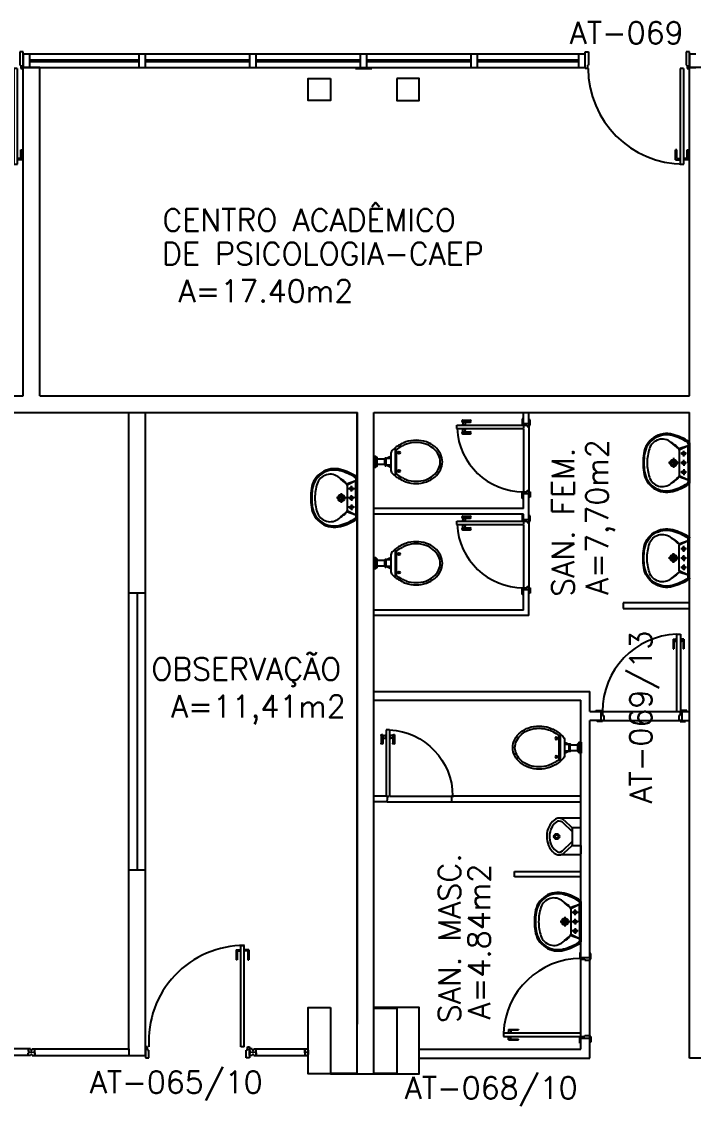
# Model space of a CAD drawing. Extents: x -250 to -5, y 354 to 449.
# Drawn here: x -173.68 to -167.62, y 375.8 to 385.6 of the extents above; entities that cross this region are included whole.
import ezdxf
from ezdxf.enums import TextEntityAlignment as Align

# ---------------------------------------------------------------- set-up
doc = ezdxf.new("R2010")
doc.units = 0
doc.header["$LTSCALE"] = 0.02
doc.header["$MEASUREMENT"] = 0
doc.layers.get('0').update_dxf_attribs({"linetype": 'CONTINUOUS'})
for name, color, linetype in [('ALV', 2, 'CONTINUOUS'), ('DIV', 2, 'CONTINUOUS'), ('ESQ', 2, 'CONTINUOUS'), ('ESTR', 3, 'CONTINUOUS'), ('MACANETA', 2, 'CONTINUOUS'), ('MARCO', 2, 'CONTINUOUS'), ('PEÇAS', 1, 'CONTINUOUS'), ('PORTA', 2, 'CONTINUOUS'), ('SOLEIRA', 1, 'CONTINUOUS'), ('TEXTO', 2, 'CONTINUOUS'), ('TEXTO-ENDEREÇO', 2, 'CONTINUOUS'), ('ÁREA', 2, 'CONTINUOUS')]:
    doc.layers.add(name, color=color, linetype=linetype)
doc.styles.add('UNB-100', font='simplex.shx', dxfattribs={"height": 0.2})
doc.styles.add('UNB-100-1', font='simplex.shx', dxfattribs={"height": 0.2})

# ---------------------------------------------------------------- blocks, each defined once
blk = doc.blocks.new('PILINT-TTS')
for points in [[(-0.2, 0), (-0.2, -0.2), (0, -0.2), (0, 0)], [(-0.8, 0), (-0.8, -0.2), (-1, -0.2), (-1, 0)], [(-0.8, -8.39), (-0.8, -8.99), (-1, -8.99), (-1, -8.39)]]:
    blk.add_lwpolyline(points, close=True)
blk.add_lwpolyline([(-0.2, -8.99), (0, -8.99), (0, -8.39), (-0.2, -8.39), (-0.2, -8.9904)])
blk = doc.blocks.new('PDV2D-TTS')
at = {"layer": 'DIV'}
for p, q in [((0.0299, 0.05), (0.0599, 0.05)), ((0.0299, 0.035), (0.0299, 0.05)), ((0.0299, -0.035), (0.0299, 0.035)), ((0.0599, 0.05), (0.0599, -0.0199)), ((0.9412, 0.05), (0.9412, -0.0199)), ((0.9712, 0.05), (0.9412, 0.05)), ((0.9712, 0.035), (0.9712, 0.05)), ((0.9712, -0.035), (0.9712, 0.035)), ((0.0299, -0.05), (0.0299, -0.0347)), ((0.05, -0.05), (0.0299, -0.05)), ((0.05, -0.0199), (0.0599, -0.0199)), ((0.05, -0.0199), (0.05, -0.05)), ((0.0787, -0.0505), (0.1087, -0.0505)), ((0.0787, -0.0505), (0.0787, -0.9647)), ((0.1087, -0.0505), (0.1087, -0.9647)), ((0.9512, -0.0199), (0.9412, -0.0199)), ((0.9512, -0.0199), (0.9512, -0.05)), ((0.9512, -0.05), (0.9712, -0.05)), ((0.9712, -0.05), (0.9712, -0.0347)), ((0.1087, -0.9647), (0.0787, -0.9647))]:
    blk.add_line(p, q, dxfattribs=at)
at = {"layer": 'DIV', "color": 1}
for p, q in [((0.0362, -0.9247), (0.0362, -0.8347)), ((0.0462, -0.8347), (0.0364, -0.8347)), ((0.0462, -0.9147), (0.0462, -0.8347)), ((0.1409, -0.9147), (0.1409, -0.8347)), ((0.1409, -0.8347), (0.1507, -0.8347)), ((0.1509, -0.9247), (0.1509, -0.8347)), ((0.0362, -0.9247), (0.0763, -0.9247)), ((0.0462, -0.9147), (0.0763, -0.9147)), ((0.1409, -0.9147), (0.1108, -0.9147)), ((0.1509, -0.9247), (0.1108, -0.9247))]:
    blk.add_line(p, q, dxfattribs=at)
blk.add_arc((0.0755, -0.1001), 0.8651, 270, 3.32145, dxfattribs=at)
blk = doc.blocks.new('PDV1E-TTS')
at = {"layer": 'DIV'}
for p, q in [((-0.94, 0.075), (-0.91, 0.075)), ((-0.94, 0.06), (-0.94, 0.075)), ((-0.94, -0.06), (-0.94, 0.06)), ((-0.91, 0.075), (-0.91, -0.0449)), ((0, 0.075), (-0.03, 0.075)), ((-0.03, 0.075), (-0.03, -0.0449)), ((0, 0.06), (0, 0.075)), ((0, -0.06), (0, 0.06)), ((0, 0), (0.0116, 0)), ((-0.94, -0.075), (-0.94, -0.0597)), ((-0.9199, -0.075), (-0.94, -0.075)), ((-0.9199, -0.0449), (-0.9199, -0.075)), ((-0.9199, -0.0449), (-0.91, -0.0449)), ((-0.0521, -0.0755), (-0.0821, -0.0755)), ((-0.0817, -0.0755), (-0.0817, -0.9397)), ((-0.0517, -0.0755), (-0.0517, -0.9397)), ((-0.0201, -0.0449), (-0.03, -0.0449)), ((-0.0201, -0.0449), (-0.0201, -0.075)), ((-0.0201, -0.075), (0, -0.075)), ((0, -0.075), (0, -0.0597)), ((-0.1238, -0.8997), (-0.1238, -0.8097)), ((-0.1138, -0.8097), (-0.1237, -0.8097)), ((-0.1138, -0.8897), (-0.1138, -0.8097)), ((-0.0192, -0.8097), (-0.0093, -0.8097)), ((-0.0192, -0.8897), (-0.0192, -0.8097)), ((-0.0092, -0.8997), (-0.0092, -0.8097)), ((-0.1238, -0.8997), (-0.0838, -0.8997)), ((-0.1138, -0.8897), (-0.0838, -0.8897)), ((-0.0817, -0.9397), (-0.0517, -0.9397)), ((-0.0192, -0.8897), (-0.0492, -0.8897)), ((-0.0092, -0.8997), (-0.0492, -0.8997))]:
    blk.add_line(p, q, dxfattribs=at)
blk.add_arc((-0.0485, -0.0751), 0.8651, 180, 270, dxfattribs=at)
blk = doc.blocks.new('VDC-P-TTS')
for p, q in [((-0.1089, 0.2021), (0.1089, 0.2021)), ((-0.1266, 0.1921), (0.1266, 0.1921)), ((-0.0678, 0.1521), (0.0678, 0.1521)), ((-0.05, 0.1521), (-0.03, 0.1097)), ((-0.03, 0.1521), (-0.03, 0.1097)), ((0.03, 0.1097), (-0.03, 0.1097)), ((0.03, 0.0997), (-0.03, 0.0997)), ((-0.025, 0.0997), (-0.025, 0.03)), ((0.025, 0.0997), (0.025, 0.03)), ((0.03, 0.1521), (0.03, 0.1097)), ((0.05, 0.1521), (0.03, 0.1097)), ((-0.05, 0.015), (-0.05, 0)), ((-0.05, 0), (0.05, 0)), ((0.045, 0.02), (-0.045, 0.02)), ((-0.04, 0.025), (-0.04, 0.02)), ((0.035, 0.03), (-0.035, 0.03)), ((0.04, 0.025), (0.04, 0.02)), ((0.05, 0.015), (0.05, 0))]:
    blk.add_line(p, q)
for points in [[(0.1596, 0.2442, 0.050424), (0.1796, 0.2882, 0.082137), (0.195, 0.3811, 0.082137), (0.1796, 0.4739, 0.090148), (0.1379, 0.549, 0.104406), (0.0726, 0.6013, 0.117345), (0, 0.6186, 0.117345), (-0.0726, 0.6013, 0.104406), (-0.1379, 0.549, 0.090148), (-0.1796, 0.4739, 0.082137), (-0.195, 0.3811, 0.082137)], [(0.1423, 0.2543, 0.050424), (0.1607, 0.2946, 0.082137), (0.175, 0.3811, 0.082137), (0.1607, 0.4675, 0.090148), (0.1224, 0.5363, 0.104406), (0.0636, 0.5834, 0.117345), (0, 0.5986, 0.117345), (-0.0636, 0.5834, 0.104406), (-0.1224, 0.5363, 0.090148), (-0.1607, 0.4675, 0.082137), (-0.175, 0.3811, 0.082137)], [(-0.195, 0.3811, 0.082137), (-0.1796, 0.2882, 0.050424), (-0.1596, 0.2442, 0.104406)], [(-0.175, 0.3811, 0.082137), (-0.1607, 0.2946, 0.050424), (-0.1423, 0.2543, 0.050424)]]:
    blk.add_lwpolyline(points, format="xyb")
for centre in [(-0.083, 0.2256), (0.083, 0.2256)]:
    blk.add_circle(centre, 0.0101)
for centre, radius, start, end in [((0.0804, 0.3597), 0.2663, 205.68633, 226.75578), ((0.0804, 0.3597), 0.2463, 205.68633, 219.7706), ((-0.0804, 0.3597), 0.2663, 313.24422, 334.31367), ((-0.0804, 0.3597), 0.2463, 320.2294, 334.31367), ((-0.0678, 0.2021), 0.05, 226.75578, 270), ((-0.03, 0.1047), 0.005, 90, 270), ((0.03, 0.1047), 0.005, 270, 90), ((0.0678, 0.2021), 0.05, 270, 313.24422), ((-0.045, 0.015), 0.005, 90, 180), ((-0.035, 0.025), 0.005, 90, 180), ((0.035, 0.025), 0.005, 0, 90), ((0.045, 0.015), 0.005, 360, 90)]:
    blk.add_arc(centre, radius, start, end)
blk = doc.blocks.new('LAVAT-P')
for p, q in [((0, 0), (0, 0.3644)), ((0.0126, 0.1822), (0.0126, 0.3574)), ((0.0126, 0.3376), (0.0967, 0.3078)), ((0.0126, 0.3376), (0.0924, 0.2983)), ((0.0126, 0.0069), (0.0126, 0.3376)), ((0.0924, 0.0661), (0.0924, 0.2983)), ((0.0263, 0.2662), (0.0788, 0.2662)), ((0.0525, 0.2399), (0.0525, 0.2924)), ((0.0525, 0.1822), (0.0525, 0.2084)), ((0.1449, 0.1381), (0.1449, 0.2263)), ((0.0126, 0.1822), (0.0126, 0.0268)), ((0.0263, 0.1822), (0.0788, 0.1822)), ((0.0263, 0.0982), (0.0788, 0.0982)), ((0.0525, 0.1822), (0.0525, 0.1559)), ((0.0525, 0.1244), (0.0525, 0.0719)), ((0.1008, 0.1822), (0.189, 0.1822)), ((0.0126, 0.0268), (0.0924, 0.0661)), ((0.0126, 0.0268), (0.0967, 0.0566))]:
    blk.add_line(p, q)
for centre, radius in [((0.0525, 0.2662), 0.0137), ((0.1449, 0.1822), 0.0315), ((0.1449, 0.1822), 0.021), ((0.0525, 0.1822), 0.0137), ((0.0525, 0.0982), 0.0137)]:
    blk.add_circle(centre, radius)
for centre, radius, start, end in [((0.2861, -0.0602), 0.5176, 105.11147, 122.78593), ((0.2861, -0.0602), 0.505, 104.71828, 121.98986), ((0.2059, 0.2366), 0.2102, 8.12538, 105.11147), ((0.2084, 0.2353), 0.1995, 7.88506, 104.71828), ((0.2449, 0.2731), 0.1233, 17.587, 130.55971), ((0.0126, 0.3644), 0.0126, 122.78593, 180), ((0.0252, 0.3574), 0.0126, 121.98986, 180), ((0.105, 0.2983), 0.0126, 131.32768, 180), ((4.5336, -4.7378), 6.7189, 130.55971, 131.32768), ((0.1152, 0.3141), 0.0137, 126.16525, 188.27106), ((4.0721, -5.0991), 6.7189, 125.55971, 126.16525), ((-0.042, 0.1822), 0.4242, 0, 17.587), ((-0.175, 0.1822), 0.5866, 0, 7.88506), ((-0.175, 0.1822), 0.595, 0, 8.12538), ((0.2059, 0.1278), 0.2102, 254.88853, 351.87462), ((0.2084, 0.1291), 0.1995, 255.28172, 352.11494), ((-0.042, 0.1822), 0.4242, 342.413, 0), ((-0.175, 0.1822), 0.5866, 352.11494, 0), ((-0.175, 0.1822), 0.595, 351.87462, 0), ((0.0126, 0), 0.0126, 180, 237.21407), ((0.0252, 0.0069), 0.0126, 180, 238.01014), ((0.105, 0.0661), 0.0126, 180, 228.67232), ((4.5336, 5.1021), 6.7189, 228.67232, 229.44029), ((0.1152, 0.0502), 0.0137, 171.72894, 233.83475), ((4.0721, 5.4635), 6.7189, 233.83475, 234.44029), ((0.2449, 0.0913), 0.1233, 229.44029, 342.413), ((0.2861, 0.4246), 0.5176, 237.21407, 254.88853), ((0.2861, 0.4246), 0.505, 238.01014, 255.28172)]:
    blk.add_arc(centre, radius, start, end)
blk = doc.blocks.new('MACANETA')
at = {"layer": 'MACANETA'}
for p, q in [((-0.0765, 0.0523), (-0.0765, 0.12)), ((-0.059, 0.0523), (-0.059, 0.12)), ((0.029, 0.0523), (0.029, 0.12)), ((0.0465, 0.0523), (0.0465, 0.12)), ((-0.059, 0.0755), (-0.0356, 0.0755)), ((-0.059, 0.0523), (-0.0356, 0.0523)), ((-0.0358, 0.0435), (-0.0358, 0.0842)), ((-0.0358, 0.0842), (-0.03, 0.0842)), ((-0.0358, 0.0435), (-0.03, 0.0435)), ((0.0058, 0.0842), (0, 0.0842)), ((0.0058, 0.0435), (0, 0.0435)), ((0.0058, 0.0435), (0.0058, 0.0842)), ((0.029, 0.0755), (0.0059, 0.0755)), ((0.029, 0.0523), (0.0059, 0.0523))]:
    blk.add_line(p, q, dxfattribs=at)
for centre, start, end in [((-0.0678, 0.12), 90, 180), ((-0.0678, 0.12), 0, 90), ((0.0378, 0.12), 90, 180), ((0.0378, 0.12), 0, 90), ((-0.0678, 0.0523), 180, 270), ((-0.0678, 0.0523), 270, 0), ((0.0378, 0.0523), 180, 270), ((0.0378, 0.0523), 270, 0)]:
    blk.add_arc(centre, 0.00874, start, end, dxfattribs=at)
blk = doc.blocks.new('DOOR60-TTS')
at = {"layer": 'PORTA'}
for p, q in [((0.015, -0.6), (0.015, 0)), ((0.015, 0), (0.045, 0)), ((0.045, -0.6), (0.045, 0)), ((0.045, -0.6), (0.015, -0.6))]:
    blk.add_line(p, q, dxfattribs=at)
at = {"layer": 'PORTA', "color": 1}
blk.add_arc((0.015, 0), 0.6, 272.86599, 0, dxfattribs=at)
at = {"layer": 'PORTA'}
blk.add_blockref('MACANETA', (0.045, -0.6), dxfattribs=at)
blk = doc.blocks.new('MICTR-P-TTS')
for p, q in [((0, 0.08), (0, 0.155)), ((0.01, 0.165), (0.2051, 0.165)), ((0.1681, 0.1288), (0.08, 0.0456)), ((0.151, 0.147), (0.0831, 0.083)), ((0, 0.08), (0, -0.08)), ((0.081, 0.08), (0, 0.08)), ((0.08, -0.0757), (0.08, 0.0757)), ((0, -0.08), (0, -0.155)), ((0, -0.08), (0.081, -0.08)), ((0.1681, -0.1288), (0.08, -0.0456)), ((0.151, -0.147), (0.0831, -0.083)), ((0.01, -0.165), (0.2051, -0.165))]:
    blk.add_line(p, q)
for radius in [0.025, 0.015]:
    blk.add_circle((0.22, 0), radius)
for centre, radius, start, end in [((0.01, 0.155), 0.01, 90, 180), ((0.1973, 0.0979), 0.0675, 49.53195, 133.36342), ((0.1973, 0.0979), 0.0425, 49.53195, 133.36342), ((0.1137, 0), 0.1713, 357.40045, 49.53195), ((0.1137, 0), 0.1963, 358.27925, 49.53195), ((0.09, 0.0757), 0.01, 133.36342, 180), ((0.09, -0.0757), 0.01, 180, 226.63658), ((0.1137, 0), 0.1713, 310.46805, 357.35095), ((0.1137, 0), 0.1963, 310.46805, 357.70121), ((0.01, -0.155), 0.01, 180, 270), ((0.1973, -0.0979), 0.0675, 226.63658, 310.46805), ((0.1973, -0.0979), 0.0425, 226.63658, 310.46805)]:
    blk.add_arc(centre, radius, start, end)

msp = doc.modelspace()

# ---------------------------------------------------------------- linework, layer by layer
at = {"layer": 'ALV'}
for p, q in [((-173.6699, 382.2197), (-173.6699, 385.1854)), ((-173.5199, 385.1854), (-173.6699, 385.1854)), ((-173.5199, 382.2197), (-173.5199, 385.1854)), ((-167.6532, 382.2197), (-167.6532, 385.1854)), ((-167.5032, 385.1854), (-167.6532, 385.1854)), ((-177.5207, 382.2197), (-173.6699, 382.2197)), ((-173.5199, 382.2197), (-167.6532, 382.2197)), ((-173.5199, 382.2197), (-167.6532, 382.2197)), ((-177.5207, 382.0697), (-170.6528, 382.0697)), ((-170.6532, 376.0972), (-170.6532, 382.0697)), ((-170.6528, 376.5472), (-170.6528, 382.0697)), ((-170.5032, 376.0972), (-170.5032, 382.0697)), ((-170.5032, 382.0697), (-167.6532, 382.0697)), ((-167.6532, 376.2397), (-167.6532, 382.0697)), ((-170.5028, 376.6972), (-170.5028, 379.413)), ((-165.0957, 376.2397), (-167.6532, 376.2397)), ((-170.6532, 376.0972), (-170.5032, 376.0972))]:
    msp.add_line(p, q, dxfattribs=at)
for points in [[(-172.7158, 376.3128), (-172.7158, 382.0697)], [(-172.5658, 376.3128), (-172.5658, 382.0697)], [(-172.7158, 380.4412), (-172.5658, 380.4412)], [(-172.6408, 380.4412), (-172.6408, 377.9412)], [(-172.7158, 377.9412), (-172.5658, 377.9412)], [(-172.7158, 376.3228), (-172.7158, 376.2628), (-172.567, 376.2628), (-172.5658, 376.3128)]]:
    msp.add_lwpolyline(points, dxfattribs=at)
at = {"layer": 'DIV'}
for p, q in [((-169.1532, 381.9697), (-169.1532, 382.0697)), ((-169.1032, 381.9697), (-169.1032, 382.0697)), ((-169.1532, 381.9697), (-169.1032, 381.9697)), ((-169.1532, 381.203), (-169.1532, 381.3397)), ((-169.1532, 381.3397), (-169.1032, 381.3397)), ((-169.1032, 381.103), (-169.1032, 381.3397)), ((-169.1532, 381.203), (-170.5032, 381.203)), ((-169.1532, 381.153), (-170.5032, 381.153)), ((-169.1532, 381.103), (-169.1532, 381.153)), ((-169.1532, 381.103), (-169.1032, 381.103)), ((-169.1532, 380.2863), (-169.1532, 380.473)), ((-169.1532, 380.473), (-169.1032, 380.473)), ((-169.1032, 380.2363), (-169.1032, 380.473)), ((-167.6532, 380.3512), (-168.2532, 380.3512)), ((-168.2532, 380.3512), (-168.2532, 380.3012)), ((-169.1532, 380.2863), (-170.5032, 380.2863)), ((-168.2532, 380.3012), (-167.6532, 380.3012)), ((-169.1032, 380.2363), (-170.5032, 380.2363)), ((-170.5032, 379.552), (-168.5532, 379.552)), ((-170.5032, 379.472), (-168.6332, 379.472)), ((-168.6332, 377.1497), (-168.6332, 379.472)), ((-168.5532, 379.3697), (-168.5532, 379.552)), ((-168.5532, 379.3697), (-168.4532, 379.3697)), ((-168.4532, 379.3697), (-168.4532, 379.2897)), ((-167.7232, 379.3697), (-167.6532, 379.3697)), ((-167.7232, 379.3697), (-167.7232, 379.2897)), ((-168.4532, 379.2897), (-168.5532, 379.2897)), ((-168.5532, 377.1497), (-168.5532, 379.2897)), ((-167.7232, 379.2897), (-167.6532, 379.2897)), ((-170.3925, 378.6054), (-170.5028, 378.6054)), ((-170.3825, 378.5554), (-170.3775, 378.6054)), ((-168.6332, 378.6054), (-169.8025, 378.6054)), ((-169.8025, 378.6054), (-169.8025, 378.5554)), ((-170.3825, 378.5554), (-170.5028, 378.5554)), ((-169.8025, 378.5554), (-168.6332, 378.5554)), ((-169.2332, 377.9264), (-168.6332, 377.9264)), ((-169.2332, 377.8764), (-169.2332, 377.9264)), ((-168.6332, 377.8764), (-169.2332, 377.8764)), ((-168.6332, 377.1497), (-168.5532, 377.1497)), ((-170.2957, 376.6972), (-170.5032, 376.6972)), ((-170.2957, 376.6872), (-170.5032, 376.6872)), ((-168.6332, 376.3197), (-168.6332, 376.4197)), ((-168.6332, 376.4197), (-168.5532, 376.4197)), ((-168.5532, 376.2397), (-168.5532, 376.4197)), ((-173.6258, 376.3228), (-174.5658, 376.3228)), ((-173.6258, 376.3228), (-173.6258, 376.2988)), ((-173.6038, 376.3228), (-173.6258, 376.3228)), ((-173.6038, 376.3228), (-173.6038, 376.3128)), ((-173.5878, 376.3228), (-173.5878, 376.3128)), ((-173.5878, 376.3228), (-173.5658, 376.3228)), ((-173.5658, 376.3228), (-172.7158, 376.3228)), ((-173.5658, 376.2988), (-173.5658, 376.3228)), ((-173.5658, 376.2628), (-173.5658, 376.3228)), ((-171.6258, 376.3228), (-171.6258, 376.2988)), ((-171.6038, 376.3228), (-171.6258, 376.3228)), ((-171.6258, 376.2628), (-171.6258, 376.3228)), ((-171.6258, 376.3228), (-171.6258, 376.3018)), ((-171.6038, 376.3228), (-171.6038, 376.3128)), ((-171.5878, 376.3228), (-171.5878, 376.3128)), ((-171.5878, 376.3228), (-171.5658, 376.3228)), ((-171.5658, 376.2988), (-171.5658, 376.3228)), ((-171.5658, 376.2628), (-171.5658, 376.3228)), ((-171.5658, 376.3228), (-171.1261, 376.3228)), ((-171.1261, 376.3228), (-171.1261, 376.3018)), ((-171.1041, 376.3217), (-171.1261, 376.3217)), ((-171.1261, 376.3217), (-171.1261, 376.2617)), ((-171.1041, 376.3217), (-171.1041, 376.3117)), ((-173.6258, 376.2628), (-174.5658, 376.2628)), ((-173.6143, 376.2988), (-173.6258, 376.2988)), ((-173.6143, 376.2868), (-173.6258, 376.2868)), ((-173.6258, 376.2628), (-173.6258, 376.2868)), ((-173.6038, 376.2628), (-173.6258, 376.2628)), ((-173.6143, 376.2868), (-173.6143, 376.2988)), ((-173.6038, 376.3128), (-173.5878, 376.3128)), ((-173.6038, 376.2628), (-173.6038, 376.2728)), ((-173.6038, 376.2728), (-173.5878, 376.2728)), ((-173.6009, 376.2928), (-173.5907, 376.2928)), ((-173.5907, 376.2928), (-173.6009, 376.2928)), ((-173.6009, 376.2928), (-173.5907, 376.2928)), ((-173.5958, 376.2877), (-173.5958, 376.2979)), ((-173.5958, 376.2979), (-173.5958, 376.2877)), ((-173.5878, 376.2628), (-173.5878, 376.2728)), ((-173.5878, 376.2628), (-173.5658, 376.2628)), ((-173.5753, 376.2988), (-173.5658, 376.2988)), ((-173.5753, 376.2868), (-173.5753, 376.2988)), ((-173.5753, 376.2988), (-173.5753, 376.2868)), ((-173.5753, 376.2988), (-173.5658, 376.2988)), ((-173.5753, 376.2868), (-173.5658, 376.2868)), ((-173.5753, 376.2868), (-173.5658, 376.2868)), ((-173.5658, 376.2878), (-173.5658, 376.2978)), ((-173.5658, 376.2868), (-173.5658, 376.2628)), ((-173.5658, 376.2628), (-172.6258, 376.2628)), ((-171.6258, 376.3018), (-171.6258, 376.3198)), ((-171.6143, 376.2988), (-171.6258, 376.2988)), ((-171.6163, 376.2988), (-171.6258, 376.2988)), ((-171.6258, 376.2878), (-171.6258, 376.2978)), ((-171.6143, 376.2868), (-171.6258, 376.2868)), ((-171.6258, 376.2628), (-171.6258, 376.2868)), ((-171.6163, 376.2868), (-171.6258, 376.2868)), ((-171.6258, 376.2838), (-171.6258, 376.2658)), ((-171.6038, 376.2628), (-171.6258, 376.2628)), ((-171.6163, 376.2988), (-171.6163, 376.2868)), ((-171.6143, 376.2868), (-171.6143, 376.2988)), ((-171.6038, 376.3128), (-171.5878, 376.3128)), ((-171.6038, 376.2628), (-171.6038, 376.2728)), ((-171.6038, 376.2728), (-171.5878, 376.2728)), ((-171.6009, 376.2928), (-171.5907, 376.2928)), ((-171.5907, 376.2928), (-171.6009, 376.2928)), ((-171.6009, 376.2928), (-171.5907, 376.2928)), ((-171.5907, 376.2928), (-171.6009, 376.2928)), ((-171.5958, 376.2877), (-171.5958, 376.2979)), ((-171.5958, 376.2979), (-171.5958, 376.2877)), ((-171.5958, 376.2979), (-171.5958, 376.2877)), ((-171.5878, 376.2628), (-171.5878, 376.2728)), ((-171.5878, 376.2628), (-171.5658, 376.2628)), ((-171.5753, 376.2988), (-171.5658, 376.2988)), ((-171.5753, 376.2868), (-171.5753, 376.2988)), ((-171.5753, 376.2988), (-171.5753, 376.2868)), ((-171.5753, 376.2988), (-171.5658, 376.2988)), ((-171.5753, 376.2868), (-171.5658, 376.2868)), ((-171.5753, 376.2868), (-171.5658, 376.2868)), ((-171.5658, 376.2878), (-171.5658, 376.2978)), ((-171.5658, 376.2868), (-171.5658, 376.2628)), ((-171.5658, 376.2628), (-171.1261, 376.2628)), ((-171.1261, 376.3007), (-171.1261, 376.3187)), ((-171.1166, 376.2988), (-171.1261, 376.2988)), ((-171.1261, 376.2878), (-171.1261, 376.2978)), ((-171.1166, 376.2977), (-171.1261, 376.2977)), ((-171.1261, 376.2967), (-171.1261, 376.2867)), ((-171.1166, 376.2868), (-171.1261, 376.2868)), ((-171.1166, 376.2857), (-171.1261, 376.2857)), ((-171.1261, 376.2827), (-171.1261, 376.2647)), ((-171.1041, 376.2617), (-171.1261, 376.2617)), ((-171.1186, 376.2977), (-171.1231, 376.2977)), ((-171.1186, 376.2857), (-171.1231, 376.2857)), ((-171.1166, 376.2988), (-171.1166, 376.2868)), ((-171.1166, 376.2857), (-171.1166, 376.2977)), ((-171.1166, 376.2957), (-171.1166, 376.2877)), ((-171.0961, 376.3117), (-171.1041, 376.3117)), ((-171.1041, 376.2617), (-171.1041, 376.2717)), ((-171.1041, 376.2717), (-171.0961, 376.2717)), ((-171.091, 376.2917), (-171.1012, 376.2917)), ((-171.0961, 376.3117), (-171.0961, 376.2909)), ((-171.0961, 376.2968), (-171.0961, 376.2866)), ((-171.0961, 376.2909), (-171.0961, 376.2717)), ((-170.0957, 376.3197), (-168.6332, 376.3197)), ((-170.0957, 376.2397), (-168.5532, 376.2397)), ((-170.8957, 376.1032), (-170.6532, 376.1032)), ((-170.8957, 376.0972), (-170.6532, 376.0972)), ((-170.5032, 376.1032), (-170.2957, 376.1032)), ((-170.5032, 376.0972), (-170.2957, 376.0972))]:
    msp.add_line(p, q, dxfattribs=at)
at = {"layer": 'ESQ'}
for p, q in [((-173.6715, 385.3054), (-173.6715, 385.1863)), ((-173.6115, 385.3054), (-173.6715, 385.3054)), ((-173.6115, 385.1854), (-173.6115, 385.3054)), ((-173.6115, 385.2394), (-172.6254, 385.2394)), ((-172.6254, 385.3054), (-173.6109, 385.3054)), ((-172.6254, 385.2514), (-173.6109, 385.2514)), ((-172.6254, 385.3054), (-172.6254, 385.1863)), ((-172.5654, 385.3054), (-172.6254, 385.3054)), ((-172.5654, 385.1854), (-172.5654, 385.3054)), ((-172.5654, 385.2394), (-171.6254, 385.2394)), ((-171.6254, 385.3054), (-172.5648, 385.3054)), ((-171.6254, 385.2514), (-172.5648, 385.2514)), ((-171.6254, 385.3054), (-171.6254, 385.1863)), ((-171.5654, 385.3054), (-171.6254, 385.3054)), ((-171.5654, 385.1854), (-171.5654, 385.3054)), ((-171.5654, 385.2394), (-170.6254, 385.2394)), ((-170.6254, 385.3054), (-171.5648, 385.3054)), ((-170.6254, 385.2514), (-171.5648, 385.2514)), ((-170.6267, 385.3054), (-170.6267, 385.1863)), ((-170.5667, 385.3054), (-170.6267, 385.3054)), ((-170.5667, 385.1854), (-170.5667, 385.3054)), ((-170.5667, 385.2394), (-169.6267, 385.2394)), ((-169.6267, 385.3054), (-170.5661, 385.3054)), ((-169.6267, 385.2514), (-170.5661, 385.2514)), ((-169.5667, 385.3054), (-169.6267, 385.3054)), ((-169.6267, 385.3054), (-169.6267, 385.1863)), ((-169.5667, 385.1854), (-169.5667, 385.3054)), ((-169.5667, 385.2394), (-168.6548, 385.2394)), ((-168.6548, 385.3054), (-169.5661, 385.3054)), ((-168.6548, 385.2514), (-169.5661, 385.2514)), ((-168.6548, 385.3054), (-168.6548, 385.1863)), ((-168.5948, 385.3054), (-168.6548, 385.3054)), ((-168.5948, 385.1854), (-168.5948, 385.3054)), ((-167.5948, 385.3054), (-167.6548, 385.3054)), ((-167.6548, 385.3054), (-167.6548, 385.1863)), ((-173.6715, 385.1854), (-173.6115, 385.1854)), ((-173.6115, 385.1854), (-172.6254, 385.1854)), ((-172.6254, 385.1854), (-172.5654, 385.1854)), ((-172.5654, 385.1854), (-171.6254, 385.1854)), ((-171.6254, 385.1854), (-171.5654, 385.1854)), ((-171.5654, 385.1854), (-170.6254, 385.1854)), ((-170.6707, 385.178), (-170.5207, 385.178)), ((-170.6267, 385.1854), (-170.5667, 385.1854)), ((-170.5667, 385.1854), (-169.6267, 385.1854)), ((-169.6267, 385.1854), (-169.5667, 385.1854)), ((-169.5667, 385.1854), (-168.6548, 385.1854)), ((-168.6548, 385.1854), (-168.5948, 385.1854)), ((-167.6548, 385.1854), (-167.5948, 385.1854))]:
    msp.add_line(p, q, dxfattribs=at)
at = {"layer": 'MARCO'}
for p, q in [((-169.1532, 382.0147), (-169.1632, 382.0147)), ((-169.1632, 382.0147), (-169.1632, 381.9647)), ((-169.0932, 382.0047), (-169.1032, 382.0047)), ((-169.0932, 381.9547), (-169.0932, 382.0047)), ((-169.1632, 381.9647), (-169.1532, 381.9647)), ((-169.1532, 381.9697), (-169.1532, 381.9647)), ((-169.1532, 381.9647), (-169.1532, 381.9547)), ((-169.1532, 381.9547), (-169.1182, 381.9547)), ((-169.1182, 381.9547), (-169.1182, 381.9447)), ((-169.1182, 381.9447), (-169.1032, 381.9447)), ((-169.1032, 381.9697), (-169.1032, 381.9547)), ((-169.1032, 381.9447), (-169.1032, 381.9547)), ((-169.1032, 381.9547), (-169.0932, 381.9547)), ((-169.1632, 381.2947), (-169.1632, 381.3447)), ((-169.1632, 381.3447), (-169.1532, 381.3447)), ((-169.1532, 381.3447), (-169.1532, 381.3547)), ((-169.1532, 381.3547), (-169.1182, 381.3547)), ((-169.1532, 381.3397), (-169.1532, 381.3447)), ((-169.1182, 381.3647), (-169.1032, 381.3647)), ((-169.1182, 381.3547), (-169.1182, 381.3647)), ((-169.1032, 381.3647), (-169.1032, 381.3547)), ((-169.1032, 381.3547), (-169.0932, 381.3547)), ((-169.1032, 381.3397), (-169.1032, 381.3547)), ((-169.0932, 381.3547), (-169.0932, 381.3047)), ((-169.1532, 381.2947), (-169.1632, 381.2947)), ((-169.0932, 381.3047), (-169.1032, 381.3047)), ((-169.1632, 381.148), (-169.1632, 381.098)), ((-169.1532, 381.148), (-169.1632, 381.148)), ((-169.0932, 381.138), (-169.1032, 381.138)), ((-169.0932, 381.088), (-169.0932, 381.138)), ((-169.1632, 381.098), (-169.1532, 381.098)), ((-169.1532, 381.103), (-169.1532, 381.098)), ((-169.1532, 381.098), (-169.1532, 381.088)), ((-169.1532, 381.088), (-169.1182, 381.088)), ((-169.1182, 381.088), (-169.1182, 381.078)), ((-169.1182, 381.078), (-169.1032, 381.078)), ((-169.1032, 381.103), (-169.1032, 381.088)), ((-169.1032, 381.088), (-169.0932, 381.088)), ((-169.1032, 381.078), (-169.1032, 381.088)), ((-169.1632, 380.478), (-169.1532, 380.478)), ((-169.1632, 380.428), (-169.1632, 380.478)), ((-169.1532, 380.488), (-169.1182, 380.488)), ((-169.1532, 380.478), (-169.1532, 380.488)), ((-169.1532, 380.473), (-169.1532, 380.478)), ((-169.1182, 380.498), (-169.1032, 380.498)), ((-169.1182, 380.488), (-169.1182, 380.498)), ((-169.1032, 380.498), (-169.1032, 380.488)), ((-169.1032, 380.473), (-169.1032, 380.488)), ((-169.1032, 380.488), (-169.0932, 380.488)), ((-169.0932, 380.438), (-169.1032, 380.438)), ((-169.0932, 380.488), (-169.0932, 380.438)), ((-169.1532, 380.428), (-169.1632, 380.428)), ((-168.4982, 379.3797), (-168.4482, 379.3797)), ((-168.4982, 379.3697), (-168.4982, 379.3797)), ((-168.4532, 379.3697), (-168.4482, 379.3697)), ((-168.4482, 379.3797), (-168.4482, 379.3697)), ((-168.4482, 379.3697), (-168.4382, 379.3697)), ((-168.4382, 379.3697), (-168.4382, 379.3347)), ((-167.7382, 379.3697), (-167.7382, 379.3347)), ((-167.7282, 379.3697), (-167.7382, 379.3697)), ((-167.7282, 379.3797), (-167.7282, 379.3697)), ((-167.6782, 379.3797), (-167.7282, 379.3797)), ((-167.7232, 379.3697), (-167.7282, 379.3697)), ((-167.6782, 379.3697), (-167.6782, 379.3797)), ((-168.4882, 379.2797), (-168.4882, 379.2897)), ((-168.4382, 379.2797), (-168.4882, 379.2797)), ((-168.4532, 379.2897), (-168.4382, 379.2897)), ((-168.4382, 379.3347), (-168.4282, 379.3347)), ((-168.4382, 379.2897), (-168.4382, 379.2797)), ((-168.4282, 379.2897), (-168.4382, 379.2897)), ((-168.4282, 379.3347), (-168.4282, 379.2897)), ((-167.7482, 379.3347), (-167.7482, 379.2897)), ((-167.7382, 379.3347), (-167.7482, 379.3347)), ((-167.7482, 379.2897), (-167.7382, 379.2897)), ((-167.7232, 379.2897), (-167.7382, 379.2897)), ((-167.7382, 379.2897), (-167.7382, 379.2797)), ((-167.7382, 379.2797), (-167.6882, 379.2797)), ((-167.6882, 379.2797), (-167.6882, 379.2897)), ((-168.6432, 377.1947), (-168.6432, 377.1447)), ((-168.6332, 377.1947), (-168.6432, 377.1947)), ((-168.6432, 377.1447), (-168.6332, 377.1447)), ((-168.6332, 377.1497), (-168.6332, 377.1447)), ((-168.6332, 377.1447), (-168.6332, 377.1347)), ((-168.6332, 377.1347), (-168.5982, 377.1347)), ((-168.5982, 377.1347), (-168.5982, 377.1247)), ((-168.5982, 377.1247), (-168.5532, 377.1247)), ((-168.5432, 377.1847), (-168.5532, 377.1847)), ((-168.5532, 377.1497), (-168.5532, 377.1347)), ((-168.5532, 377.1347), (-168.5432, 377.1347)), ((-168.5532, 377.1247), (-168.5532, 377.1347)), ((-168.5432, 377.1347), (-168.5432, 377.1847)), ((-168.6432, 376.4247), (-168.6332, 376.4247)), ((-168.6432, 376.3747), (-168.6432, 376.4247)), ((-168.6332, 376.4347), (-168.5982, 376.4347)), ((-168.6332, 376.4247), (-168.6332, 376.4347)), ((-168.6332, 376.4197), (-168.6332, 376.4247)), ((-168.5982, 376.4447), (-168.5532, 376.4447)), ((-168.5982, 376.4347), (-168.5982, 376.4447)), ((-168.5532, 376.4447), (-168.5532, 376.4347)), ((-168.5532, 376.4197), (-168.5532, 376.4347)), ((-168.5532, 376.4347), (-168.5432, 376.4347)), ((-168.5432, 376.4347), (-168.5432, 376.3847)), ((-168.6332, 376.3747), (-168.6432, 376.3747)), ((-168.5432, 376.3847), (-168.5532, 376.3847))]:
    msp.add_line(p, q, dxfattribs=at)
at = {"layer": 'PORTA'}
for p, q in [((-167.77, 380.0697), (-167.735, 380.0697)), ((-167.77, 380.0697), (-167.77, 379.3697)), ((-167.735, 380.0697), (-167.735, 379.3697)), ((-167.8, 380.0247), (-167.773, 380.0247)), ((-167.8, 380.0247), (-167.8, 379.9347)), ((-167.795, 380.0247), (-167.795, 379.9347)), ((-167.795, 380.0047), (-167.773, 380.0047)), ((-167.773, 380.0322), (-167.773, 379.9972)), ((-167.773, 380.0322), (-167.77, 380.0322)), ((-167.773, 379.9972), (-167.77, 379.9972)), ((-167.732, 380.0322), (-167.735, 380.0322)), ((-167.732, 379.9972), (-167.735, 379.9972)), ((-167.732, 380.0322), (-167.732, 379.9972)), ((-167.705, 380.0247), (-167.732, 380.0247)), ((-167.71, 380.0047), (-167.732, 380.0047)), ((-167.71, 380.0247), (-167.71, 379.9347)), ((-167.705, 380.0247), (-167.705, 379.9347)), ((-167.8, 379.9347), (-167.795, 379.9347)), ((-167.705, 379.9347), (-167.71, 379.9347)), ((-167.7695, 379.3697), (-167.7345, 379.3697)), ((-169.3332, 376.4697), (-169.3332, 376.4347)), ((-169.3332, 376.4697), (-168.6332, 376.4697)), ((-169.3332, 376.4347), (-168.6332, 376.4347)), ((-169.2957, 376.4727), (-169.2607, 376.4727)), ((-169.2957, 376.4727), (-169.2957, 376.4697)), ((-169.2957, 376.4317), (-169.2957, 376.4347)), ((-169.2957, 376.4317), (-169.2607, 376.4317)), ((-169.2882, 376.4997), (-169.2882, 376.4727)), ((-169.2882, 376.4997), (-169.1982, 376.4997)), ((-169.2882, 376.4947), (-169.1982, 376.4947)), ((-169.2882, 376.4047), (-169.2882, 376.4317)), ((-169.2682, 376.4947), (-169.2682, 376.4727)), ((-169.2682, 376.4097), (-169.2682, 376.4317)), ((-169.2607, 376.4727), (-169.2607, 376.4697)), ((-169.2607, 376.4317), (-169.2607, 376.4347)), ((-169.1982, 376.4997), (-169.1982, 376.4947)), ((-168.6332, 376.4347), (-168.6332, 376.4697)), ((-169.2882, 376.4097), (-169.1982, 376.4097)), ((-169.2882, 376.4047), (-169.1982, 376.4047)), ((-169.1982, 376.4047), (-169.1982, 376.4097))]:
    msp.add_line(p, q, dxfattribs=at)
at = {"layer": 'PORTA', "color": 1}
for centre, start, end in [((-167.74, 379.3697), 92.4563, 180), ((-168.6332, 376.4397), 90, 177.5437)]:
    msp.add_arc(centre, 0.7, start, end, dxfattribs=at)
at = {"layer": 'SOLEIRA'}
for p, q in [((-169.1532, 381.9197), (-169.1532, 381.3447)), ((-169.1032, 381.9447), (-169.1032, 381.3647)), ((-169.1532, 381.053), (-169.1532, 380.478)), ((-169.1032, 381.078), (-169.1032, 380.498)), ((-168.4382, 379.3697), (-167.7282, 379.3697)), ((-168.4282, 379.2897), (-167.7482, 379.2897)), ((-170.3575, 378.6054), (-169.7825, 378.6054)), ((-170.3825, 378.5554), (-169.8025, 378.5554)), ((-168.6332, 376.4697), (-168.6332, 377.1447)), ((-168.5532, 376.4447), (-168.5532, 377.1247)), ((-168.5528, 376.3697), (-168.5528, 377.123))]:
    msp.add_line(p, q, dxfattribs=at)

# ---------------------------------------------------------------- block references
at = {"layer": 'DIV'}
for p in [(-173.6715, 385.2533), (-167.6548, 385.2533)]:
    msp.add_blockref('PDV1E-TTS', p, dxfattribs=at)
at = {"layer": 'DIV', "rotation": 180}
msp.add_blockref('PDV2D-TTS', (-171.5958, 376.2928), dxfattribs=at)
at = {"layer": 'ESTR', "color": 9}
msp.add_blockref('PILINT-TTS', (-170.0957, 385.0872), dxfattribs=at)
msp.add_blockref('PILINT-TTS', (-170.0957, 385.0872), dxfattribs=at)
msp.add_blockref('PILINT-TTS', (-170.0957, 385.0872), dxfattribs=at)
at = {"layer": 'PEÇAS'}
for name, p, rotation in [('VDC-P-TTS', (-170.5032, 381.6245), 270), ('VDC-P-TTS', (-170.5032, 380.7088), 270), ('MICTR-P-TTS', (-168.6332, 378.2409), 180)]:
    msp.add_blockref(name, p, dxfattribs=dict(at, rotation=rotation))
at = {"layer": 'PEÇAS', "color": 1, "rotation": 180}
for p in [(-167.6532, 381.7976), (-170.6532, 381.4807), (-168.6332, 377.6543)]:
    msp.add_blockref('LAVAT-P', p, dxfattribs=at)
at = {"layer": 'PEÇAS', "color": 1, "xscale": -1}
msp.add_blockref('LAVAT-P', (-167.6532, 380.5732), dxfattribs=at)
at = {"layer": 'PEÇAS', "xscale": -1, "rotation": 90}
msp.add_blockref('VDC-P-TTS', (-168.6305, 379.044), dxfattribs=at)
at = {"layer": 'PORTA', "rotation": 269.9999999922829}
for p in [(-169.1532, 381.9697), (-169.1532, 381.103)]:
    msp.add_blockref('DOOR60-TTS', p, dxfattribs=at)
at = {"layer": 'PORTA', "xscale": -1, "rotation": 180.0000000025688}
msp.add_blockref('DOOR60-TTS', (-170.4075, 378.6054), dxfattribs=at)

# ---------------------------------------------------------------- texts
at = {"layer": 'TEXTO', "style": 'UNB-100'}
for s, p in [('CENTRO ACADÊMICO', (-172.4121, 383.7085)), ('DE PSICOLOGIA-CAEP', (-172.4163, 383.4047)), ('OBSERVAÇÃO', (-172.513, 379.6541))]:
    msp.add_text(s, height=0.2, dxfattribs=at).set_placement(p)
for s, p in [('SAN. FEM.', (-168.695, 380.4059)), ('SAN. MASC.', (-169.7213, 376.5557))]:
    msp.add_text(s, height=0.2, rotation=90, dxfattribs=at).set_placement(p)
at = {"layer": 'TEXTO-ENDEREÇO', "style": 'UNB-100-1'}
for s, p in [('AT-069', (-168.7348, 385.3997)), ('AT-065/10', (-173.0679, 375.9227)), ('AT-068/10', (-170.2242, 375.8714))]:
    msp.add_text(s, height=0.2, dxfattribs=at).set_placement(p)
msp.add_text('AT-069/13', height=0.2, rotation=90, dxfattribs=at).set_placement((-167.9926, 378.5397))
at = {"layer": 'ÁREA', "style": 'UNB-100'}
for s, p in [('A=17.40m2', (-171.4784, 383.0677)), ('A=11,41m2', (-171.5459, 379.3171))]:
    msp.add_text(s, height=0.2, dxfattribs=at).set_placement(p, align=Align.CENTER)
for s, p in [('A=7,70m2', (-168.3881, 381.1262)), ('A=4.84m2', (-169.4532, 377.2916))]:
    msp.add_text(s, height=0.2, rotation=90, dxfattribs=at).set_placement(p, align=Align.CENTER)

doc.saveas('drawing.dxf')
